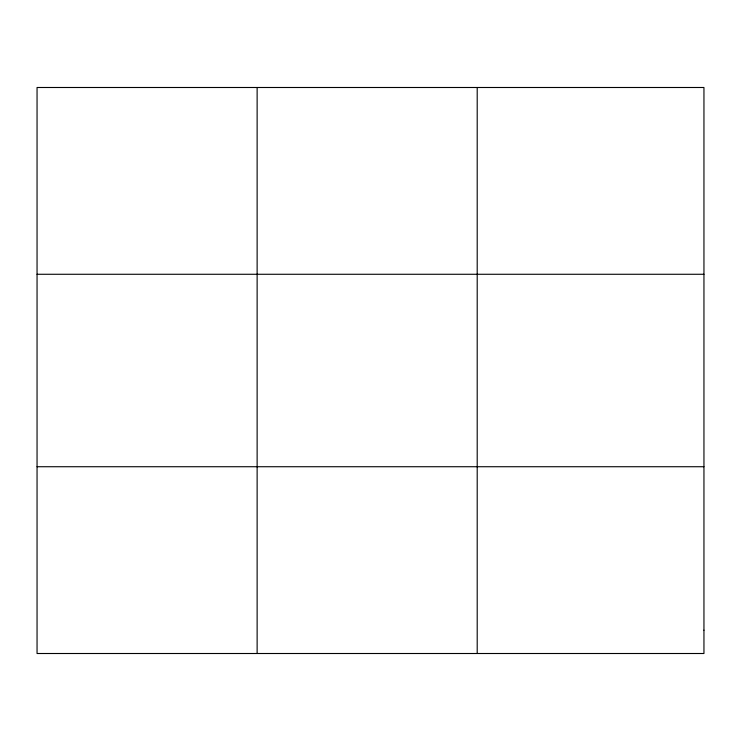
<?xml version="1.0" encoding="UTF-8"?>
<svg xmlns="http://www.w3.org/2000/svg" width="741" height="741" viewBox="0 0 741 741"><rect width="100%" height="100%" fill="white"/><g stroke="black" fill="none" stroke-linecap="round" stroke-linejoin="round"><path stroke-width="1.11" d="M257.127 87.494L257.127 653.506M477.204 87.494L477.204 653.506M37.05 274.272L703.95 274.272M37.05 466.728L703.95 466.728M703.95 630.165L703.95 653.506L37.05 653.506L37.05 87.494L703.95 87.494L703.95 630.165"/></g></svg>
